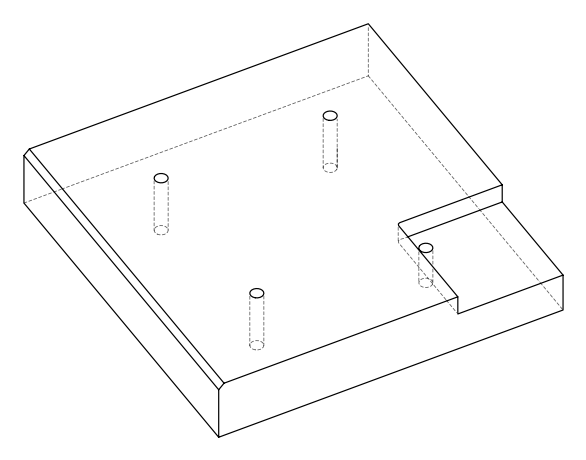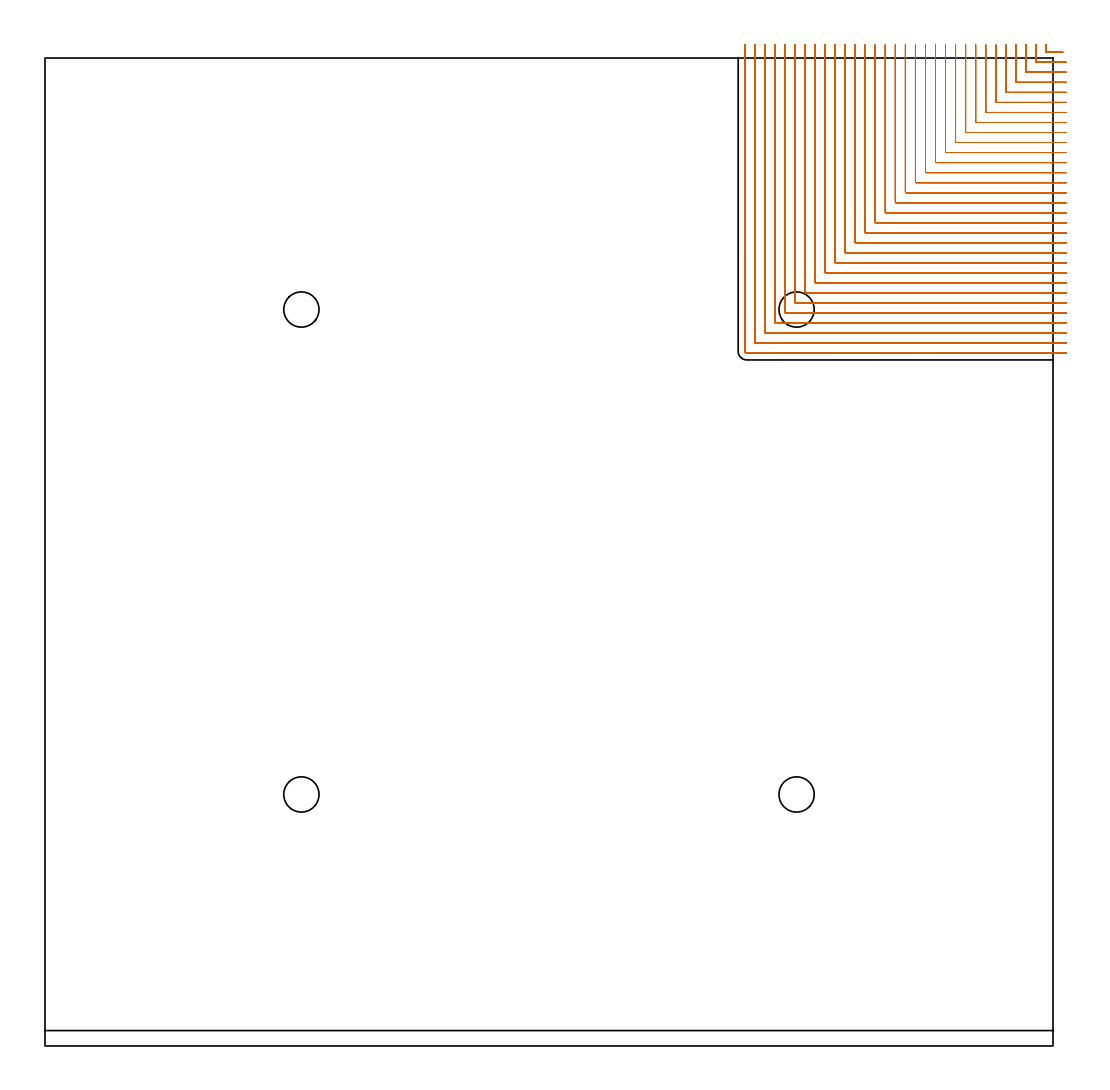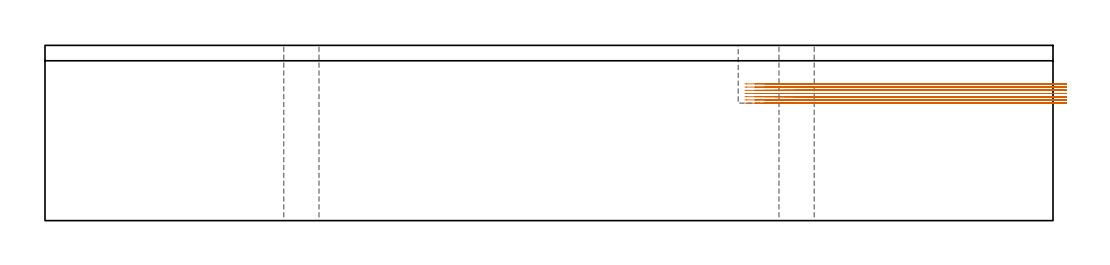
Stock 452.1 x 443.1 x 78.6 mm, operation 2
(PLAN: 14 operations, 10 tool changes, 193.6 min)
(1 AREA_MILL | FG_CHAMFER_SURFACE | UGT0205_001 | 11.03 min | 10762 mm3)
(2 MILL_CORNER_NOTCH_RECTANGULAR | CORNER_NOTCH_RECTANGULAR | NXT0201_008 | Follow Part, ap 1.5, ae 75% | 179.92 min | 495086 mm3)
(3 SPOT_DRILL | STEP1HOLE | NXT0321_9005460120000 | 0.03 min | 13 mm3)
(4 SPOT_DRILL_1 | STEP1HOLE_1 | NXT0321_9005460120000 | 0.03 min | 3 mm3)
(5 SPOT_DRILL_2 | STEP1HOLE_2 | NXT0321_9005460120000 | 0.03 min | 3 mm3)
(6 SPOT_DRILL_3 | STEP1HOLE_3 | NXT0321_9005460120000 | 0.04 min | 3 mm3)
(7 DRILL_THROUGH_HOLE_INTO_CENTER | STEP1HOLE | NXT0301_065 | 0.34 min | 5426 mm3)
(8 DRILL_TO_ENLARGE_THROUGH_HOLE | STEP1HOLE | UGT0301_240 | 0.35 min | 9954 mm3)
(9 DRILL_THROUGH_HOLE_INTO_CENTER_1 | STEP1HOLE_1 | NXT0301_065 | 0.34 min | 5397 mm3)
(10 DRILL_TO_ENLARGE_THROUGH_HOLE_1 | STEP1HOLE_1 | UGT0301_240 | 0.35 min | 9952 mm3)
(11 DRILL_THROUGH_HOLE_INTO_CENTER_2 | STEP1HOLE_2 | NXT0301_065 | 0.34 min | 5427 mm3)
(12 DRILL_TO_ENLARGE_THROUGH_HOLE_2 | STEP1HOLE_2 | UGT0301_240 | 0.35 min | 9942 mm3)
(13 DRILL_THROUGH_HOLE_INTO_CENTER_3 | STEP1HOLE_3 | NXT0301_065 | 0.24 min | 3632 mm3)
(14 DRILL_TO_ENLARGE_THROUGH_HOLE_3 | STEP1HOLE_3 | UGT0301_240 | 0.25 min | 6680 mm3)
(TOOL UGT0205_001 | Chamfer Mill 20 x 3 x 45 deg. | D20 FL50 Z2)
(TOOL NXT0201_008 | ENDMILL 6mm [2P460-0600-NA 1630] | D6 FL26 Z6)
(TOOL NXT0321_9005460120000 | NC Spot Drill, 142deg, 12mm, Carbide, Uncoated | D12 PA142 FL30 Z2)
(TOOL NXT0301_065 | Carbide Drill 9.4mm [860.1-0940-075A1-MM 2214] | D9.4 PA140 FL98 Z2)
(TOOL UGT0301_240 | Twist Drill 15.8 mm | D15.8 PA118 FL120 Z2)
(OP 2 MILL_CORNER_NOTCH_RECTANGULAR, part 2 of 2)
G0 Z88.6
X439.9 Y449.1
Z61.333
G1 Y446.1
Y436.992 F500.
G3 X440.192 Y436.7 R0.3
G1 X455.1
X458.1 F250.
G0 Z88.6
X435.4 Y449.1
Z61.333
G1 Y446.1
Y432.492 F500.
G3 X435.692 Y432.2 R0.3
G1 X455.1
X458.1 F250.
G0 Z88.6
X430.9 Y449.1
Z61.333
G1 Y446.1
Y427.993 F500.
G3 X431.193 Y427.7 R0.3
G1 X455.1
X458.1 F250.
G0 Z88.6
X426.4 Y449.1
Z61.333
G1 Y446.1
Y423.493 F500.
G3 X426.693 Y423.2 R0.3
G1 X455.1
X458.1 F250.
G0 Z88.6
X421.9 Y449.1
Z61.333
G1 Y446.1
Y418.993 F500.
G3 X422.193 Y418.7 R0.3
G1 X455.1
X458.1 F250.
G0 Z88.6
X417.4 Y449.1
Z61.333
G1 Y446.1
Y414.493 F500.
G3 X417.693 Y414.2 R0.3
G1 X455.1
X458.1 F250.
G0 Z88.6
X412.9 Y449.1
Z61.333
G1 Y446.1
Y409.993 F500.
G3 X413.193 Y409.7 R0.3
G1 X455.1
X458.1 F250.
G0 Z88.6
X408.4 Y449.1
Z61.333
G1 Y446.1
Y405.494 F500.
G3 X408.694 Y405.2 R0.3
G1 X455.1
X458.1 F250.
G0 Z88.6
X403.9 Y449.1
Z61.333
G1 Y446.1
Y400.994 F500.
G3 X404.194 Y400.7 R0.3
G1 X455.1
X458.1 F250.
G0 Z88.6
X399.4 Y449.1
Z61.333
G1 Y446.1
Y396.494 F500.
G3 X399.694 Y396.2 R0.3
G1 X455.1
X458.1 F250.
G0 Z88.6
X394.9 Y449.1
Z61.333
G1 Y446.1
Y391.994 F500.
G3 X395.194 Y391.7 R0.3
G1 X455.1
X458.1 F250.
G0 Z88.6
X390.4 Y449.1
Z61.333
G1 Y446.1
Y387.494 F500.
G3 X390.694 Y387.2 R0.3
G1 X455.1
X458.1 F250.
G0 Z88.6
X385.9 Y449.1
Z61.333
G1 Y446.1
Y382.995 F500.
G3 X386.195 Y382.7 R0.3
G1 X455.1
X458.1 F250.
G0 Z88.6
X381.4 Y449.1
Z61.333
G1 Y446.1
Y378.495 F500.
G3 X381.695 Y378.2 R0.3
G1 X455.1
X458.1 F250.
G0 Z88.6
X376.9 Y449.1
Z61.333
G1 Y446.1
Y373.995 F500.
G3 X377.195 Y373.7 R0.3
G1 X455.1
X458.1 F250.
G0 Z88.6
X372.4 Y449.1
Z61.333
G1 Y446.1
Y369.495 F500.
G3 X372.695 Y369.2 R0.3
G1 X455.1
X458.1 F250.
G0 Z88.6
X367.9 Y449.1
Z61.333
G1 Y446.1
Y364.995 F500.
G3 X368.195 Y364.7 R0.3
G1 X455.1
X458.1 F250.
G0 Z88.6
X363.4 Y449.1
Z61.333
G1 Y446.1
Y360.496 F500.
G3 X363.696 Y360.2 R0.3
G1 X455.1
X458.1 F250.
G0 Z88.6
X358.9 Y449.1
Z61.333
G1 Y446.1
Y355.996 F500.
G3 X359.196 Y355.7 R0.3
G1 X455.1
X458.1 F250.
G0 Z88.6
X354.4 Y449.1
Z61.333
G1 Y446.1
Y351.496 F500.
G3 X354.696 Y351.2 R0.3
G1 X455.1
X458.1 F250.
G0 Z88.6
X349.9 Y449.1
Z61.333
G1 Y446.1
Y346.996 F500.
G3 X350.196 Y346.7 R0.3
G1 X455.1
X458.1 F250.
G0 Z88.6
X345.4 Y449.1
Z61.333
G1 Y446.1
Y342.496 F500.
G3 X345.696 Y342.2 R0.3
G1 X455.1
X458.1 F250.
G0 Z88.6
X340.9 Y449.1
Z61.333
G1 Y446.1
Y337.996 F500.
G3 X341.196 Y337.7 R0.3
G1 X455.1
X458.1 F250.
G0 Z88.6
X336.4 Y449.1
Z61.333
G1 Y446.1
Y333.497 F500.
G3 X336.697 Y333.2 R0.3
G1 X455.1
X458.1 F250.
G0 Z88.6
X331.9 Y449.1
Z61.333
G1 Y446.1
Y328.997 F500.
G3 X332.197 Y328.7 R0.3
G1 X455.1
X458.1 F250.
G0 Z88.6
X327.4 Y449.1
Z61.333
G1 Y446.1
Y324.497 F500.
G3 X327.697 Y324.2 R0.3
G1 X455.1
X458.1 F250.
G0 Z88.6
X322.9 Y449.1
Z61.333
G1 Y446.1
Y319.997 F500.
G3 X323.197 Y319.7 R0.3
G1 X455.1
X458.1 F250.
G0 Z88.6
X318.4 Y449.1
Z61.333
G1 Y446.1
Y315.497 F500.
G3 X318.697 Y315.2 R0.3
G1 X455.1
X458.1 F250.
G0 Z88.6
X313.9 Y449.1
Z61.333
G1 Y446.1
Y311.5 F500.
G3 X314.7 Y310.7 R0.8
G1 X455.1
X458.1 F250.
G0 Z88.6
X448.9 Y449.1
Z59.894
G1 Y446.1
Y445.992
G3 X449.192 Y445.7 R0.3
G1 X453.597
X456.597
G0 Z88.6
X444.4 Y449.1
Z59.894
G1 Y446.1
Y441.492 F500.
G3 X444.692 Y441.2 R0.3
G1 X455.1
X458.1 F250.
G0 Z88.6
X439.9 Y449.1
Z59.894
G1 Y446.1
Y436.992 F500.
G3 X440.192 Y436.7 R0.3
G1 X455.1
X458.1 F250.
G0 Z88.6
X435.4 Y449.1
Z59.894
G1 Y446.1
Y432.492 F500.
G3 X435.692 Y432.2 R0.3
G1 X455.1
X458.1 F250.
G0 Z88.6
X430.9 Y449.1
Z59.894
G1 Y446.1
Y427.993 F500.
G3 X431.193 Y427.7 R0.3
G1 X455.1
X458.1 F250.
G0 Z88.6
X426.4 Y449.1
Z59.894
G1 Y446.1
Y423.493 F500.
G3 X426.693 Y423.2 R0.3
G1 X455.1
X458.1 F250.
G0 Z88.6
X421.9 Y449.1
Z59.894
G1 Y446.1
Y418.993 F500.
G3 X422.193 Y418.7 R0.3
G1 X455.1
X458.1 F250.
G0 Z88.6
X417.4 Y449.1
Z59.894
G1 Y446.1
Y414.493 F500.
G3 X417.693 Y414.2 R0.3
G1 X455.1
X458.1 F250.
G0 Z88.6
X412.9 Y449.1
Z59.894
G1 Y446.1
Y409.993 F500.
G3 X413.193 Y409.7 R0.3
G1 X455.1
X458.1 F250.
G0 Z88.6
X408.4 Y449.1
Z59.894
G1 Y446.1
Y405.494 F500.
G3 X408.694 Y405.2 R0.3
G1 X455.1
X458.1 F250.
G0 Z88.6
X403.9 Y449.1
Z59.894
G1 Y446.1
Y400.994 F500.
G3 X404.194 Y400.7 R0.3
G1 X455.1
X458.1 F250.
G0 Z88.6
X399.4 Y449.1
Z59.894
G1 Y446.1
Y396.494 F500.
G3 X399.694 Y396.2 R0.3
G1 X455.1
X458.1 F250.
G0 Z88.6
X394.9 Y449.1
Z59.894
G1 Y446.1
Y391.994 F500.
G3 X395.194 Y391.7 R0.3
G1 X455.1
X458.1 F250.
G0 Z88.6
X390.4 Y449.1
Z59.894
G1 Y446.1
Y387.494 F500.
G3 X390.694 Y387.2 R0.3
G1 X455.1
X458.1 F250.
G0 Z88.6
X385.9 Y449.1
Z59.894
G1 Y446.1
Y382.995 F500.
G3 X386.195 Y382.7 R0.3
G1 X455.1
X458.1 F250.
G0 Z88.6
X381.4 Y449.1
Z59.894
G1 Y446.1
Y378.495 F500.
G3 X381.695 Y378.2 R0.3
G1 X455.1
X458.1 F250.
G0 Z88.6
X376.9 Y449.1
Z59.894
G1 Y446.1
Y373.995 F500.
G3 X377.195 Y373.7 R0.3
G1 X455.1
X458.1 F250.
G0 Z88.6
X372.4 Y449.1
Z59.894
G1 Y446.1
Y369.495 F500.
G3 X372.695 Y369.2 R0.3
G1 X455.1
X458.1 F250.
G0 Z88.6
X367.9 Y449.1
Z59.894
G1 Y446.1
Y364.995 F500.
G3 X368.195 Y364.7 R0.3
G1 X455.1
X458.1 F250.
G0 Z88.6
X363.4 Y449.1
Z59.894
G1 Y446.1
Y360.496 F500.
G3 X363.696 Y360.2 R0.3
G1 X455.1
X458.1 F250.
G0 Z88.6
X358.9 Y449.1
Z59.894
G1 Y446.1
Y355.996 F500.
G3 X359.196 Y355.7 R0.3
G1 X455.1
X458.1 F250.
G0 Z88.6
X354.4 Y449.1
Z59.894
G1 Y446.1
Y351.496 F500.
G3 X354.696 Y351.2 R0.3
G1 X455.1
X458.1 F250.
G0 Z88.6
X349.9 Y449.1
Z59.894
G1 Y446.1
Y346.996 F500.
G3 X350.196 Y346.7 R0.3
G1 X455.1
X458.1 F250.
G0 Z88.6
X345.4 Y449.1
Z59.894
G1 Y446.1
Y342.496 F500.
G3 X345.696 Y342.2 R0.3
G1 X455.1
X458.1 F250.
G0 Z88.6
X340.9 Y449.1
Z59.894
G1 Y446.1
Y337.996 F500.
G3 X341.196 Y337.7 R0.3
G1 X455.1
X458.1 F250.
G0 Z88.6
X336.4 Y449.1
Z59.894
G1 Y446.1
Y333.497 F500.
G3 X336.697 Y333.2 R0.3
G1 X455.1
X458.1 F250.
G0 Z88.6
X331.9 Y449.1
Z59.894
G1 Y446.1
Y328.997 F500.
G3 X332.197 Y328.7 R0.3
G1 X455.1
X458.1 F250.
G0 Z88.6
X327.4 Y449.1
Z59.894
G1 Y446.1
Y324.497 F500.
G3 X327.697 Y324.2 R0.3
G1 X455.1
X458.1 F250.
G0 Z88.6
X322.9 Y449.1
Z59.894
G1 Y446.1
Y319.997 F500.
G3 X323.197 Y319.7 R0.3
G1 X455.1
X458.1 F250.
G0 Z88.6
X318.4 Y449.1
Z59.894
G1 Y446.1
Y315.497 F500.
G3 X318.697 Y315.2 R0.3
G1 X455.1
X458.1 F250.
G0 Z88.6
X313.9 Y449.1
Z59.894
G1 Y446.1
Y311.5 F500.
G3 X314.7 Y310.7 R0.8
G1 X455.1
X458.1 F250.
G0 Z88.6
X448.9 Y449.1
Z58.456
G1 Y446.1
Y445.992
G3 X449.192 Y445.7 R0.3
G1 X453.597
X456.597
G0 Z88.6
X444.4 Y449.1
Z58.456
G1 Y446.1
Y441.492 F500.
G3 X444.692 Y441.2 R0.3
G1 X455.1
X458.1 F250.
G0 Z88.6
X439.9 Y449.1
Z58.456
G1 Y446.1
Y436.992 F500.
G3 X440.192 Y436.7 R0.3
G1 X455.1
X458.1 F250.
G0 Z88.6
X435.4 Y449.1
Z58.456
G1 Y446.1
Y432.492 F500.
G3 X435.692 Y432.2 R0.3
G1 X455.1
X458.1 F250.
G0 Z88.6
X430.9 Y449.1
Z58.456
G1 Y446.1
Y427.993 F500.
G3 X431.193 Y427.7 R0.3
G1 X455.1
X458.1 F250.
G0 Z88.6
X426.4 Y449.1
Z58.456
G1 Y446.1
Y423.493 F500.
G3 X426.693 Y423.2 R0.3
G1 X455.1
X458.1 F250.
G0 Z88.6
X421.9 Y449.1
Z58.456
G1 Y446.1
Y418.993 F500.
G3 X422.193 Y418.7 R0.3
G1 X455.1
X458.1 F250.
G0 Z88.6
X417.4 Y449.1
Z58.456
G1 Y446.1
Y414.493 F500.
G3 X417.693 Y414.2 R0.3
G1 X455.1
X458.1 F250.
G0 Z88.6
X412.9 Y449.1
Z58.456
G1 Y446.1
Y409.993 F500.
G3 X413.193 Y409.7 R0.3
G1 X455.1
X458.1 F250.
G0 Z88.6
X408.4 Y449.1
Z58.456
G1 Y446.1
Y405.494 F500.
G3 X408.694 Y405.2 R0.3
G1 X455.1
X458.1 F250.
G0 Z88.6
X403.9 Y449.1
Z58.456
G1 Y446.1
Y400.994 F500.
G3 X404.194 Y400.7 R0.3
G1 X455.1
X458.1 F250.
G0 Z88.6
X399.4 Y449.1
Z58.456
G1 Y446.1
Y396.494 F500.
G3 X399.694 Y396.2 R0.3
G1 X455.1
X458.1 F250.
G0 Z88.6
X394.9 Y449.1
Z58.456
G1 Y446.1
Y391.994 F500.
G3 X395.194 Y391.7 R0.3
G1 X455.1
X458.1 F250.
G0 Z88.6
X390.4 Y449.1
Z58.456
G1 Y446.1
Y387.494 F500.
G3 X390.694 Y387.2 R0.3
G1 X455.1
X458.1 F250.
G0 Z88.6
X385.9 Y449.1
Z58.456
G1 Y446.1
Y382.995 F500.
G3 X386.195 Y382.7 R0.3
G1 X455.1
X458.1 F250.
G0 Z88.6
X381.4 Y449.1
Z58.456
G1 Y446.1
Y378.495 F500.
G3 X381.695 Y378.2 R0.3
G1 X455.1
X458.1 F250.
G0 Z88.6
X376.9 Y449.1
Z58.456
G1 Y446.1
Y373.995 F500.
G3 X377.195 Y373.7 R0.3
G1 X455.1
X458.1 F250.
G0 Z88.6
X372.4 Y449.1
Z58.456
G1 Y446.1
Y369.495 F500.
G3 X372.695 Y369.2 R0.3
G1 X455.1
X458.1 F250.
G0 Z88.6
X367.9 Y449.1
Z58.456
G1 Y446.1
Y364.995 F500.
G3 X368.195 Y364.7 R0.3
G1 X455.1
X458.1 F250.
G0 Z88.6
X363.4 Y449.1
Z58.456
G1 Y446.1
Y360.496 F500.
G3 X363.696 Y360.2 R0.3
G1 X455.1
X458.1 F250.
G0 Z88.6
X358.9 Y449.1
Z58.456
G1 Y446.1
Y355.996 F500.
G3 X359.196 Y355.7 R0.3
G1 X455.1
X458.1 F250.
G0 Z88.6
X354.4 Y449.1
Z58.456
G1 Y446.1
Y351.496 F500.
G3 X354.696 Y351.2 R0.3
G1 X455.1
X458.1 F250.
G0 Z88.6
X349.9 Y449.1
Z58.456
G1 Y446.1
Y346.996 F500.
G3 X350.196 Y346.7 R0.3
G1 X455.1
X458.1 F250.
G0 Z88.6
X345.4 Y449.1
Z58.456
G1 Y446.1
Y342.496 F500.
G3 X345.696 Y342.2 R0.3
G1 X455.1
X458.1 F250.
G0 Z88.6
X340.9 Y449.1
Z58.456
G1 Y446.1
Y337.996 F500.
G3 X341.196 Y337.7 R0.3
G1 X455.1
X458.1 F250.
G0 Z88.6
X336.4 Y449.1
Z58.456
G1 Y446.1
Y333.497 F500.
G3 X336.697 Y333.2 R0.3
G1 X455.1
X458.1 F250.
G0 Z88.6
X331.9 Y449.1
Z58.456
G1 Y446.1
Y328.997 F500.
G3 X332.197 Y328.7 R0.3
G1 X455.1
X458.1 F250.
G0 Z88.6
X327.4 Y449.1
Z58.456
G1 Y446.1
Y324.497 F500.
G3 X327.697 Y324.2 R0.3
G1 X455.1
X458.1 F250.
G0 Z88.6
X322.9 Y449.1
Z58.456
G1 Y446.1
Y319.997 F500.
G3 X323.197 Y319.7 R0.3
G1 X455.1
X458.1 F250.
G0 Z88.6
X318.4 Y449.1
Z58.456
G1 Y446.1
Y315.497 F500.
G3 X318.697 Y315.2 R0.3
G1 X455.1
X458.1 F250.
G0 Z88.6
X313.9 Y449.1
Z58.456
G1 Y446.1
Y311.5 F500.
G3 X314.7 Y310.7 R0.8
G1 X455.1
X458.1 F250.
G0 Z88.6
X448.9 Y449.1
Z57.017
G1 Y446.1
Y445.992
G3 X449.192 Y445.7 R0.3
G1 X453.597
X456.597
G0 Z88.6
X444.4 Y449.1
Z57.017
G1 Y446.1
Y441.492 F500.
G3 X444.692 Y441.2 R0.3
G1 X455.1
X458.1 F250.
G0 Z88.6
X439.9 Y449.1
Z57.017
G1 Y446.1
Y436.992 F500.
G3 X440.192 Y436.7 R0.3
G1 X455.1
X458.1 F250.
G0 Z88.6
X435.4 Y449.1
Z57.017
G1 Y446.1
Y432.492 F500.
G3 X435.692 Y432.2 R0.3
G1 X455.1
X458.1 F250.
G0 Z88.6
X430.9 Y449.1
Z57.017
G1 Y446.1
Y427.993 F500.
G3 X431.193 Y427.7 R0.3
G1 X455.1
X458.1 F250.
G0 Z88.6
X426.4 Y449.1
Z57.017
G1 Y446.1
Y423.493 F500.
G3 X426.693 Y423.2 R0.3
G1 X455.1
X458.1 F250.
G0 Z88.6
X421.9 Y449.1
Z57.017
G1 Y446.1
Y418.993 F500.
G3 X422.193 Y418.7 R0.3
G1 X455.1
X458.1 F250.
G0 Z88.6
X417.4 Y449.1
Z57.017
G1 Y446.1
Y414.493 F500.
G3 X417.693 Y414.2 R0.3
G1 X455.1
X458.1 F250.
G0 Z88.6
X412.9 Y449.1
Z57.017
G1 Y446.1
Y409.993 F500.
G3 X413.193 Y409.7 R0.3
G1 X455.1
X458.1 F250.
G0 Z88.6
X408.4 Y449.1
Z57.017
G1 Y446.1
Y405.494 F500.
G3 X408.694 Y405.2 R0.3
G1 X455.1
X458.1 F250.
G0 Z88.6
X403.9 Y449.1
Z57.017
G1 Y446.1
Y400.994 F500.
G3 X404.194 Y400.7 R0.3
G1 X455.1
X458.1 F250.
G0 Z88.6
X399.4 Y449.1
Z57.017
G1 Y446.1
Y396.494 F500.
G3 X399.694 Y396.2 R0.3
G1 X455.1
X458.1 F250.
G0 Z88.6
X394.9 Y449.1
Z57.017
G1 Y446.1
Y391.994 F500.
G3 X395.194 Y391.7 R0.3
G1 X455.1
X458.1 F250.
G0 Z88.6
X390.4 Y449.1
Z57.017
G1 Y446.1
Y387.494 F500.
G3 X390.694 Y387.2 R0.3
G1 X455.1
X458.1 F250.
G0 Z88.6
X385.9 Y449.1
Z57.017
G1 Y446.1
Y382.995 F500.
G3 X386.195 Y382.7 R0.3
G1 X455.1
X458.1 F250.
G0 Z88.6
X381.4 Y449.1
Z57.017
G1 Y446.1
Y378.495 F500.
G3 X381.695 Y378.2 R0.3
G1 X455.1
X458.1 F250.
G0 Z88.6
X376.9 Y449.1
Z57.017
G1 Y446.1
Y373.995 F500.
G3 X377.195 Y373.7 R0.3
G1 X455.1
X458.1 F250.
G0 Z88.6
X372.4 Y449.1
Z57.017
G1 Y446.1
Y369.495 F500.
G3 X372.695 Y369.2 R0.3
G1 X455.1
X458.1 F250.
G0 Z88.6
X367.9 Y449.1
Z57.017
G1 Y446.1
Y364.995 F500.
G3 X368.195 Y364.7 R0.3
G1 X455.1
X458.1 F250.
G0 Z88.6
X363.4 Y449.1
Z57.017
G1 Y446.1
Y360.496 F500.
G3 X363.696 Y360.2 R0.3
G1 X455.1
X458.1 F250.
G0 Z88.6
X358.9 Y449.1
Z57.017
G1 Y446.1
Y355.996 F500.
G3 X359.196 Y355.7 R0.3
G1 X455.1
X458.1 F250.
G0 Z88.6
X354.4 Y449.1
Z57.017
G1 Y446.1
Y351.496 F500.
G3 X354.696 Y351.2 R0.3
G1 X455.1
X458.1 F250.
G0 Z88.6
X349.9 Y449.1
Z57.017
G1 Y446.1
Y346.996 F500.
G3 X350.196 Y346.7 R0.3
G1 X455.1
X458.1 F250.
G0 Z88.6
X345.4 Y449.1
Z57.017
G1 Y446.1
Y342.496 F500.
G3 X345.696 Y342.2 R0.3
G1 X455.1
X458.1 F250.
G0 Z88.6
X340.9 Y449.1
Z57.017
G1 Y446.1
Y337.996 F500.
G3 X341.196 Y337.7 R0.3
G1 X455.1
X458.1 F250.
G0 Z88.6
X336.4 Y449.1
Z57.017
G1 Y446.1
Y333.497 F500.
G3 X336.697 Y333.2 R0.3
G1 X455.1
X458.1 F250.
G0 Z88.6
X331.9 Y449.1
Z57.017
G1 Y446.1
Y328.997 F500.
G3 X332.197 Y328.7 R0.3
G1 X455.1
X458.1 F250.
G0 Z88.6
X327.4 Y449.1
Z57.017
G1 Y446.1
Y324.497 F500.
G3 X327.697 Y324.2 R0.3
G1 X455.1
X458.1 F250.
G0 Z88.6
X322.9 Y449.1
Z57.017
G1 Y446.1
Y319.997 F500.
G3 X323.197 Y319.7 R0.3
G1 X455.1
X458.1 F250.
G0 Z88.6
X318.4 Y449.1
Z57.017
G1 Y446.1
Y315.497 F500.
G3 X318.697 Y315.2 R0.3
G1 X455.1
X458.1 F250.
G0 Z88.6
X313.9 Y449.1
Z57.017
G1 Y446.1
Y311.5 F500.
G3 X314.7 Y310.7 R0.8
G1 X455.1
X458.1 F250.
G0 Z88.6
X448.9 Y449.1
Z55.578
G1 Y446.1
Y445.992
G3 X449.192 Y445.7 R0.3
G1 X453.597
X456.597
G0 Z88.6
X444.4 Y449.1
Z55.578
G1 Y446.1
Y441.492 F500.
G3 X444.692 Y441.2 R0.3
G1 X455.1
X458.1 F250.
G0 Z88.6
X439.9 Y449.1
Z55.578
G1 Y446.1
Y436.992 F500.
G3 X440.192 Y436.7 R0.3
G1 X455.1
X458.1 F250.
G0 Z88.6
X435.4 Y449.1
Z55.578
G1 Y446.1
Y432.492 F500.
G3 X435.692 Y432.2 R0.3
G1 X455.1
X458.1 F250.
G0 Z88.6
X430.9 Y449.1
Z55.578
G1 Y446.1
Y427.993 F500.
G3 X431.193 Y427.7 R0.3
G1 X455.1
X458.1 F250.
G0 Z88.6
X426.4 Y449.1
Z55.578
G1 Y446.1
Y423.493 F500.
G3 X426.693 Y423.2 R0.3
G1 X455.1
X458.1 F250.
G0 Z88.6
X421.9 Y449.1
Z55.578
G1 Y446.1
Y418.993 F500.
G3 X422.193 Y418.7 R0.3
G1 X455.1
X458.1 F250.
G0 Z88.6
X417.4 Y449.1
Z55.578
G1 Y446.1
Y414.493 F500.
G3 X417.693 Y414.2 R0.3
G1 X455.1
X458.1 F250.
G0 Z88.6
X412.9 Y449.1
Z55.578
G1 Y446.1
Y409.993 F500.
G3 X413.193 Y409.7 R0.3
G1 X455.1
X458.1 F250.
G0 Z88.6
X408.4 Y449.1
Z55.578
G1 Y446.1
Y405.494 F500.
G3 X408.694 Y405.2 R0.3
G1 X455.1
X458.1 F250.
G0 Z88.6
X403.9 Y449.1
Z55.578
G1 Y446.1
Y400.994 F500.
G3 X404.194 Y400.7 R0.3
G1 X455.1
X458.1 F250.
G0 Z88.6
X399.4 Y449.1
Z55.578
G1 Y446.1
Y396.494 F500.
G3 X399.694 Y396.2 R0.3
G1 X455.1
X458.1 F250.
G0 Z88.6
X394.9 Y449.1
Z55.578
G1 Y446.1
Y391.994 F500.
G3 X395.194 Y391.7 R0.3
G1 X455.1
X458.1 F250.
G0 Z88.6
X390.4 Y449.1
Z55.578
G1 Y446.1
Y387.494 F500.
G3 X390.694 Y387.2 R0.3
G1 X455.1
X458.1 F250.
G0 Z88.6
X385.9 Y449.1
Z55.578
G1 Y446.1
Y382.995 F500.
G3 X386.195 Y382.7 R0.3
G1 X455.1
X458.1 F250.
G0 Z88.6
X381.4 Y449.1
Z55.578
G1 Y446.1
Y378.495 F500.
G3 X381.695 Y378.2 R0.3
G1 X455.1
X458.1 F250.
G0 Z88.6
X376.9 Y449.1
Z55.578
G1 Y446.1
Y373.995 F500.
G3 X377.195 Y373.7 R0.3
G1 X455.1
X458.1 F250.
G0 Z88.6
X372.4 Y449.1
Z55.578
G1 Y446.1
Y369.495 F500.
G3 X372.695 Y369.2 R0.3
G1 X455.1
X458.1 F250.
G0 Z88.6
X367.9 Y449.1
Z55.578
G1 Y446.1
Y364.995 F500.
G3 X368.195 Y364.7 R0.3
G1 X455.1
X458.1 F250.
G0 Z88.6
X363.4 Y449.1
Z55.578
G1 Y446.1
Y360.496 F500.
G3 X363.696 Y360.2 R0.3
G1 X455.1
X458.1 F250.
G0 Z88.6
X358.9 Y449.1
Z55.578
G1 Y446.1
Y355.996 F500.
G3 X359.196 Y355.7 R0.3
G1 X455.1
X458.1 F250.
G0 Z88.6
X354.4 Y449.1
Z55.578
G1 Y446.1
Y351.496 F500.
G3 X354.696 Y351.2 R0.3
G1 X455.1
X458.1 F250.
G0 Z88.6
X349.9 Y449.1
Z55.578
G1 Y446.1
Y346.996 F500.
G3 X350.196 Y346.7 R0.3
G1 X455.1
X458.1 F250.
G0 Z88.6
X345.4 Y449.1
Z55.578
G1 Y446.1
Y342.496 F500.
G3 X345.696 Y342.2 R0.3
G1 X455.1
X458.1 F250.
G0 Z88.6
X340.9 Y449.1
Z55.578
G1 Y446.1
Y337.996 F500.
G3 X341.196 Y337.7 R0.3
G1 X455.1
X458.1 F250.
G0 Z88.6
X336.4 Y449.1
Z55.578
G1 Y446.1
Y333.497 F500.
G3 X336.697 Y333.2 R0.3
G1 X455.1
X458.1 F250.
G0 Z88.6
X331.9 Y449.1
Z55.578
G1 Y446.1
Y328.997 F500.
G3 X332.197 Y328.7 R0.3
G1 X455.1
X458.1 F250.
G0 Z88.6
X327.4 Y449.1
Z55.578
G1 Y446.1
Y324.497 F500.
G3 X327.697 Y324.2 R0.3
G1 X455.1
X458.1 F250.
G0 Z88.6
X322.9 Y449.1
Z55.578
G1 Y446.1
Y319.997 F500.
G3 X323.197 Y319.7 R0.3
G1 X455.1
X458.1 F250.
G0 Z88.6
X318.4 Y449.1
Z55.578
G1 Y446.1
Y315.497 F500.
G3 X318.697 Y315.2 R0.3
G1 X455.1
X458.1 F250.
G0 Z88.6
X313.9 Y449.1
Z55.578
G1 Y446.1
Y311.5 F500.
G3 X314.7 Y310.7 R0.8
G1 X455.1
X458.1 F250.
G0 Z88.6
X448.9 Y449.1
Z54.139
G1 Y446.1
Y445.992
G3 X449.192 Y445.7 R0.3
G1 X453.597
X456.597
G0 Z88.6
X444.4 Y449.1
Z54.139
G1 Y446.1
Y441.492 F500.
G3 X444.692 Y441.2 R0.3
G1 X455.1
X458.1 F250.
G0 Z88.6
X439.9 Y449.1
Z54.139
G1 Y446.1
Y436.992 F500.
G3 X440.192 Y436.7 R0.3
G1 X455.1
X458.1 F250.
G0 Z88.6
X435.4 Y449.1
Z54.139
G1 Y446.1
Y432.492 F500.
G3 X435.692 Y432.2 R0.3
G1 X455.1
X458.1 F250.
G0 Z88.6
X430.9 Y449.1
Z54.139
G1 Y446.1
Y427.993 F500.
G3 X431.193 Y427.7 R0.3
G1 X455.1
X458.1 F250.
G0 Z88.6
X426.4 Y449.1
Z54.139
G1 Y446.1
Y423.493 F500.
G3 X426.693 Y423.2 R0.3
G1 X455.1
X458.1 F250.
G0 Z88.6
X421.9 Y449.1
Z54.139
G1 Y446.1
Y418.993 F500.
G3 X422.193 Y418.7 R0.3
G1 X455.1
X458.1 F250.
G0 Z88.6
X417.4 Y449.1
Z54.139
G1 Y446.1
Y414.493 F500.
G3 X417.693 Y414.2 R0.3
G1 X455.1
X458.1 F250.
G0 Z88.6
X412.9 Y449.1
Z54.139
G1 Y446.1
Y409.993 F500.
G3 X413.193 Y409.7 R0.3
G1 X455.1
X458.1 F250.
G0 Z88.6
X408.4 Y449.1
Z54.139
G1 Y446.1
Y405.494 F500.
G3 X408.694 Y405.2 R0.3
G1 X455.1
X458.1 F250.
G0 Z88.6
X403.9 Y449.1
Z54.139
G1 Y446.1
Y400.994 F500.
G3 X404.194 Y400.7 R0.3
G1 X455.1
X458.1 F250.
G0 Z88.6
X399.4 Y449.1
Z54.139
G1 Y446.1
Y396.494 F500.
G3 X399.694 Y396.2 R0.3
G1 X455.1
X458.1 F250.
G0 Z88.6
X394.9 Y449.1
Z54.139
G1 Y446.1
Y391.994 F500.
G3 X395.194 Y391.7 R0.3
G1 X455.1
X458.1 F250.
G0 Z88.6
X390.4 Y449.1
Z54.139
G1 Y446.1
Y387.494 F500.
G3 X390.694 Y387.2 R0.3
G1 X455.1
X458.1 F250.
G0 Z88.6
X385.9 Y449.1
Z54.139
G1 Y446.1
Y382.995 F500.
G3 X386.195 Y382.7 R0.3
G1 X455.1
X458.1 F250.
G0 Z88.6
X381.4 Y449.1
Z54.139
G1 Y446.1
Y378.495 F500.
G3 X381.695 Y378.2 R0.3
G1 X455.1
X458.1 F250.
G0 Z88.6
X376.9 Y449.1
Z54.139
G1 Y446.1
Y373.995 F500.
G3 X377.195 Y373.7 R0.3
G1 X455.1
X458.1 F250.
G0 Z88.6
X372.4 Y449.1
Z54.139
G1 Y446.1
Y369.495 F500.
G3 X372.695 Y369.2 R0.3
G1 X455.1
X458.1 F250.
G0 Z88.6
X367.9 Y449.1
Z54.139
G1 Y446.1
Y364.995 F500.
G3 X368.195 Y364.7 R0.3
G1 X455.1
X458.1 F250.
G0 Z88.6
X363.4 Y449.1
Z54.139
G1 Y446.1
Y360.496 F500.
G3 X363.696 Y360.2 R0.3
G1 X455.1
X458.1 F250.
G0 Z88.6
X358.9 Y449.1
Z54.139
G1 Y446.1
Y355.996 F500.
G3 X359.196 Y355.7 R0.3
G1 X455.1
X458.1 F250.
G0 Z88.6
X354.4 Y449.1
Z54.139
G1 Y446.1
Y351.496 F500.
G3 X354.696 Y351.2 R0.3
G1 X455.1
X458.1 F250.
G0 Z88.6
X349.9 Y449.1
Z54.139
G1 Y446.1
Y346.996 F500.
G3 X350.196 Y346.7 R0.3
G1 X455.1
X458.1 F250.
G0 Z88.6
X345.4 Y449.1
Z54.139
G1 Y446.1
Y342.496 F500.
G3 X345.696 Y342.2 R0.3
G1 X455.1
X458.1 F250.
G0 Z88.6
X340.9 Y449.1
Z54.139
G1 Y446.1
Y337.996 F500.
G3 X341.196 Y337.7 R0.3
G1 X455.1
X458.1 F250.
G0 Z88.6
X336.4 Y449.1
Z54.139
G1 Y446.1
Y333.497 F500.
G3 X336.697 Y333.2 R0.3
G1 X455.1
X458.1 F250.
G0 Z88.6
X331.9 Y449.1
Z54.139
G1 Y446.1
Y328.997 F500.
G3 X332.197 Y328.7 R0.3
G1 X455.1
X458.1 F250.
G0 Z88.6
X327.4 Y449.1
Z54.139
G1 Y446.1
Y324.497 F500.
G3 X327.697 Y324.2 R0.3
G1 X455.1
X458.1 F250.
G0 Z88.6
X322.9 Y449.1
Z54.139
G1 Y446.1
Y319.997 F500.
G3 X323.197 Y319.7 R0.3
G1 X455.1
X458.1 F250.
G0 Z88.6
X318.4 Y449.1
Z54.139
G1 Y446.1
Y315.497 F500.
G3 X318.697 Y315.2 R0.3
G1 X455.1
X458.1 F250.
G0 Z88.6
X313.9 Y449.1
Z54.139
G1 Y446.1
Y311.5 F500.
G3 X314.7 Y310.7 R0.8
G1 X455.1
X458.1 F250.
G0 Z88.6
X448.9 Y449.1
Z52.7
G1 Y446.1
Y445.992
G3 X449.192 Y445.7 R0.3
G1 X453.597
X456.597
G0 Z88.6
X444.4 Y449.1
Z52.7
G1 Y446.1
Y441.492 F500.
G3 X444.692 Y441.2 R0.3
G1 X455.1
X458.1 F250.
G0 Z88.6
X439.9 Y449.1
Z52.7
G1 Y446.1
Y436.992 F500.
G3 X440.192 Y436.7 R0.3
G1 X455.1
X458.1 F250.
G0 Z88.6
X435.4 Y449.1
Z52.7
G1 Y446.1
Y432.492 F500.
G3 X435.692 Y432.2 R0.3
G1 X455.1
X458.1 F250.
G0 Z88.6
X430.9 Y449.1
Z52.7
G1 Y446.1
Y427.993 F500.
G3 X431.193 Y427.7 R0.3
G1 X455.1
X458.1 F250.
G0 Z88.6
X426.4 Y449.1
Z52.7
G1 Y446.1
Y423.493 F500.
G3 X426.693 Y423.2 R0.3
G1 X455.1
X458.1 F250.
G0 Z88.6
X421.9 Y449.1
Z52.7
G1 Y446.1
Y418.993 F500.
G3 X422.193 Y418.7 R0.3
G1 X455.1
X458.1 F250.
G0 Z88.6
X417.4 Y449.1
Z52.7
G1 Y446.1
Y414.493 F500.
G3 X417.693 Y414.2 R0.3
G1 X455.1
X458.1 F250.
G0 Z88.6
X412.9 Y449.1
Z52.7
G1 Y446.1
Y409.993 F500.
G3 X413.193 Y409.7 R0.3
G1 X455.1
X458.1 F250.
G0 Z88.6
X408.4 Y449.1
Z52.7
G1 Y446.1
Y405.494 F500.
G3 X408.694 Y405.2 R0.3
G1 X455.1
X458.1 F250.
G0 Z88.6
X403.9 Y449.1
Z52.7
G1 Y446.1
Y400.994 F500.
G3 X404.194 Y400.7 R0.3
G1 X455.1
X458.1 F250.
G0 Z88.6
X399.4 Y449.1
Z52.7
G1 Y446.1
Y396.494 F500.
G3 X399.694 Y396.2 R0.3
G1 X455.1
X458.1 F250.
G0 Z88.6
X394.9 Y449.1
Z52.7
G1 Y446.1
Y391.994 F500.
G3 X395.194 Y391.7 R0.3
G1 X455.1
X458.1 F250.
G0 Z88.6
X390.4 Y449.1
Z52.7
G1 Y446.1
Y387.494 F500.
G3 X390.694 Y387.2 R0.3
G1 X455.1
X458.1 F250.
G0 Z88.6
X385.9 Y449.1
Z52.7
G1 Y446.1
Y382.995 F500.
G3 X386.195 Y382.7 R0.3
G1 X455.1
X458.1 F250.
G0 Z88.6
X381.4 Y449.1
Z52.7
G1 Y446.1
Y378.495 F500.
G3 X381.695 Y378.2 R0.3
G1 X455.1
X458.1 F250.
G0 Z88.6
X376.9 Y449.1
Z52.7
G1 Y446.1
Y373.995 F500.
G3 X377.195 Y373.7 R0.3
G1 X455.1
X458.1 F250.
G0 Z88.6
X372.4 Y449.1
Z52.7
G1 Y446.1
Y369.495 F500.
G3 X372.695 Y369.2 R0.3
G1 X455.1
X458.1 F250.
G0 Z88.6
X367.9 Y449.1
Z52.7
G1 Y446.1
Y364.995 F500.
G3 X368.195 Y364.7 R0.3
G1 X455.1
X458.1 F250.
G0 Z88.6
X363.4 Y449.1
Z52.7
G1 Y446.1
Y360.496 F500.
G3 X363.696 Y360.2 R0.3
G1 X455.1
X458.1 F250.
G0 Z88.6
X358.9 Y449.1
Z52.7
G1 Y446.1
Y355.996 F500.
G3 X359.196 Y355.7 R0.3
G1 X455.1
X458.1 F250.
G0 Z88.6
X354.4 Y449.1
Z52.7
G1 Y446.1
Y351.496 F500.
G3 X354.696 Y351.2 R0.3
G1 X455.1
X458.1 F250.
G0 Z88.6
X349.9 Y449.1
Z52.7
G1 Y446.1
Y346.996 F500.
G3 X350.196 Y346.7 R0.3
G1 X455.1
X458.1 F250.
G0 Z88.6
X345.4 Y449.1
Z52.7
G1 Y446.1
Y342.496 F500.
G3 X345.696 Y342.2 R0.3
G1 X455.1
X458.1 F250.
G0 Z88.6
X340.9 Y449.1
Z52.7
G1 Y446.1
Y337.996 F500.
G3 X341.196 Y337.7 R0.3
G1 X455.1
X458.1 F250.
G0 Z88.6
X336.4 Y449.1
Z52.7
G1 Y446.1
Y333.497 F500.
G3 X336.697 Y333.2 R0.3
G1 X455.1
X458.1 F250.
G0 Z88.6
X331.9 Y449.1
Z52.7
G1 Y446.1
Y328.997 F500.
G3 X332.197 Y328.7 R0.3
G1 X455.1
X458.1 F250.
G0 Z88.6
X327.4 Y449.1
Z52.7
G1 Y446.1
Y324.497 F500.
G3 X327.697 Y324.2 R0.3
G1 X455.1
X458.1 F250.
G0 Z88.6
X322.9 Y449.1
Z52.7
G1 Y446.1
Y319.997 F500.
G3 X323.197 Y319.7 R0.3
G1 X455.1
X458.1 F250.
G0 Z88.6
X318.4 Y449.1
Z52.7
G1 Y446.1
Y315.497 F500.
G3 X318.697 Y315.2 R0.3
G1 X455.1
X458.1 F250.
G0 Z88.6
X313.9 Y449.1
Z52.7
G1 Y446.1
Y311.5 F500.
G3 X314.7 Y310.7 R0.8
G1 X455.1
X458.1 F250.
G0 Z88.6
M5
M2
